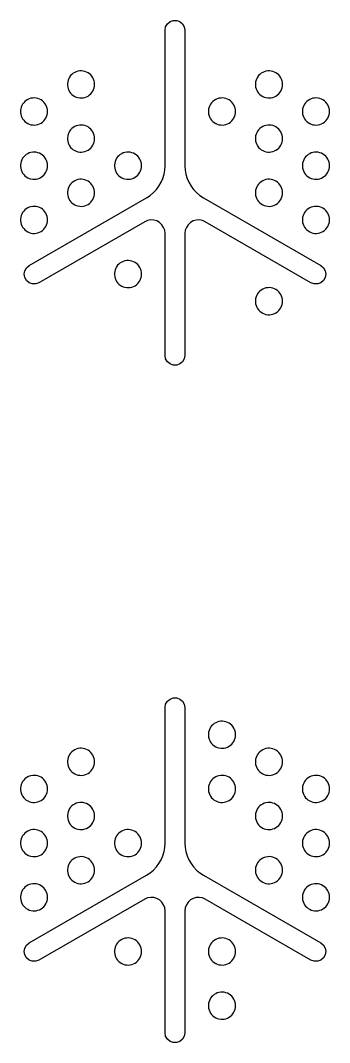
# Model space of a CAD drawing. Header units: metres. Extents: x 19 to 256, y 19 to 256.
# Drawn here: x 69.3 to 80.7, y 93.64 to 131.36 of the extents above; entities that cross this region are included whole.
import ezdxf

# ---------------------------------------------------------------- set-up
doc = ezdxf.new("R2010")
doc.units = ezdxf.units.M

msp = doc.modelspace()

# ---------------------------------------------------------------- linework, layer by layer
for points in [[(74.634, 131), (74.656, 131.125), (74.72, 131.235), (74.817, 131.317), (74.936, 131.36), (75.064, 131.36), (75.183, 131.317), (75.28, 131.235), (75.344, 131.125), (75.366, 131), (75.366, 126), (75.375, 125.841), (75.403, 125.685), (75.448, 125.533), (75.511, 125.387), (75.591, 125.249), (75.686, 125.122), (75.795, 125.006), (75.916, 124.904), (76.049, 124.817), (80.379, 122.317), (80.477, 122.235), (80.54, 122.125), (80.562, 122), (80.54, 121.875), (80.477, 121.765), (80.379, 121.683), (80.26, 121.64), (80.133, 121.64), (80.013, 121.683), (76.116, 123.933), (76.009, 123.979), (75.895, 123.999), (75.779, 123.992), (75.668, 123.959), (75.567, 123.901), (75.483, 123.821), (75.419, 123.724), (75.38, 123.615), (75.366, 123.5), (75.366, 119), (75.344, 118.875), (75.28, 118.765), (75.183, 118.683), (75.064, 118.64), (74.936, 118.64), (74.817, 118.683), (74.72, 118.765), (74.656, 118.875), (74.634, 119), (74.634, 123.5), (74.62, 123.615), (74.581, 123.724), (74.517, 123.821), (74.433, 123.901), (74.332, 123.959), (74.221, 123.992), (74.105, 123.999), (73.991, 123.979), (73.884, 123.933), (69.987, 121.683), (69.867, 121.64), (69.74, 121.64), (69.621, 121.683), (69.523, 121.765), (69.46, 121.875), (69.438, 122), (69.46, 122.125), (69.523, 122.235), (69.621, 122.317), (73.951, 124.817), (74.084, 124.904), (74.205, 125.006), (74.314, 125.122), (74.409, 125.249), (74.489, 125.387), (74.552, 125.533), (74.597, 125.685), (74.625, 125.841), (74.634, 126)], [(72.036, 129), (72.032, 129.064), (72.02, 129.127), (71.999, 129.188), (71.972, 129.245), (71.937, 129.299), (71.895, 129.348), (71.848, 129.391), (71.795, 129.428), (71.738, 129.457), (71.678, 129.479), (71.616, 129.494), (71.552, 129.5), (71.488, 129.498), (71.425, 129.487), (71.363, 129.469), (71.305, 129.443), (71.25, 129.41), (71.2, 129.37), (71.155, 129.324), (71.117, 129.273), (71.085, 129.217), (71.061, 129.158), (71.045, 129.096), (71.037, 129.032), (71.037, 128.968), (71.045, 128.904), (71.061, 128.842), (71.085, 128.783), (71.117, 128.727), (71.155, 128.676), (71.2, 128.63), (71.25, 128.59), (71.305, 128.557), (71.363, 128.531), (71.425, 128.513), (71.488, 128.502), (71.552, 128.5), (71.616, 128.506), (71.678, 128.521), (71.738, 128.543), (71.795, 128.572), (71.848, 128.609), (71.895, 128.652), (71.937, 128.701), (71.972, 128.755), (71.999, 128.812), (72.02, 128.873), (72.032, 128.936), (72.036, 129)], [(78.964, 129), (78.96, 129.064), (78.948, 129.127), (78.928, 129.188), (78.9, 129.245), (78.865, 129.299), (78.823, 129.348), (78.776, 129.391), (78.723, 129.428), (78.666, 129.457), (78.606, 129.479), (78.544, 129.494), (78.48, 129.5), (78.416, 129.498), (78.353, 129.487), (78.291, 129.469), (78.233, 129.443), (78.178, 129.41), (78.128, 129.37), (78.083, 129.324), (78.045, 129.273), (78.014, 129.217), (77.99, 129.158), (77.973, 129.096), (77.965, 129.032), (77.965, 128.968), (77.973, 128.904), (77.99, 128.842), (78.014, 128.783), (78.045, 128.727), (78.083, 128.676), (78.128, 128.63), (78.178, 128.59), (78.233, 128.557), (78.291, 128.531), (78.353, 128.513), (78.416, 128.502), (78.48, 128.5), (78.544, 128.506), (78.606, 128.521), (78.666, 128.543), (78.723, 128.572), (78.776, 128.609), (78.823, 128.652), (78.865, 128.701), (78.9, 128.755), (78.928, 128.812), (78.948, 128.873), (78.96, 128.936), (78.964, 129)], [(70.304, 128), (70.3, 128.064), (70.287, 128.127), (70.267, 128.188), (70.24, 128.245), (70.205, 128.299), (70.163, 128.348), (70.116, 128.391), (70.063, 128.428), (70.006, 128.457), (69.946, 128.479), (69.884, 128.494), (69.82, 128.5), (69.756, 128.498), (69.693, 128.487), (69.631, 128.469), (69.573, 128.443), (69.518, 128.41), (69.468, 128.37), (69.423, 128.324), (69.385, 128.273), (69.353, 128.217), (69.329, 128.158), (69.313, 128.096), (69.305, 128.032), (69.305, 127.968), (69.313, 127.904), (69.329, 127.842), (69.353, 127.783), (69.385, 127.727), (69.423, 127.676), (69.468, 127.63), (69.518, 127.59), (69.573, 127.557), (69.631, 127.531), (69.693, 127.513), (69.756, 127.502), (69.82, 127.5), (69.884, 127.506), (69.946, 127.521), (70.006, 127.543), (70.063, 127.572), (70.116, 127.609), (70.163, 127.652), (70.205, 127.701), (70.24, 127.755), (70.267, 127.812), (70.287, 127.873), (70.3, 127.936), (70.304, 128)], [(77.232, 128), (77.228, 128.064), (77.216, 128.127), (77.196, 128.188), (77.168, 128.245), (77.133, 128.299), (77.091, 128.348), (77.044, 128.391), (76.991, 128.428), (76.934, 128.457), (76.874, 128.479), (76.812, 128.494), (76.748, 128.5), (76.684, 128.498), (76.621, 128.487), (76.559, 128.469), (76.501, 128.443), (76.446, 128.41), (76.396, 128.37), (76.351, 128.324), (76.313, 128.273), (76.282, 128.217), (76.258, 128.158), (76.241, 128.096), (76.233, 128.032), (76.233, 127.968), (76.241, 127.904), (76.258, 127.842), (76.282, 127.783), (76.313, 127.727), (76.351, 127.676), (76.396, 127.63), (76.446, 127.59), (76.501, 127.557), (76.559, 127.531), (76.621, 127.513), (76.684, 127.502), (76.748, 127.5), (76.812, 127.506), (76.874, 127.521), (76.934, 127.543), (76.991, 127.572), (77.044, 127.609), (77.091, 127.652), (77.133, 127.701), (77.168, 127.755), (77.196, 127.812), (77.216, 127.873), (77.228, 127.936), (77.232, 128)], [(80.696, 128), (80.692, 128.064), (80.68, 128.127), (80.66, 128.188), (80.632, 128.245), (80.597, 128.299), (80.555, 128.348), (80.508, 128.391), (80.455, 128.428), (80.399, 128.457), (80.338, 128.479), (80.276, 128.494), (80.212, 128.5), (80.148, 128.498), (80.085, 128.487), (80.023, 128.469), (79.965, 128.443), (79.91, 128.41), (79.86, 128.37), (79.815, 128.324), (79.777, 128.273), (79.746, 128.217), (79.722, 128.158), (79.705, 128.096), (79.697, 128.032), (79.697, 127.968), (79.705, 127.904), (79.722, 127.842), (79.746, 127.783), (79.777, 127.727), (79.815, 127.676), (79.86, 127.63), (79.91, 127.59), (79.965, 127.557), (80.023, 127.531), (80.085, 127.513), (80.148, 127.502), (80.212, 127.5), (80.276, 127.506), (80.338, 127.521), (80.399, 127.543), (80.455, 127.572), (80.508, 127.609), (80.555, 127.652), (80.597, 127.701), (80.632, 127.755), (80.66, 127.812), (80.68, 127.873), (80.692, 127.936), (80.696, 128)], [(72.036, 127), (72.032, 127.064), (72.02, 127.127), (71.999, 127.188), (71.972, 127.245), (71.937, 127.299), (71.895, 127.348), (71.848, 127.391), (71.795, 127.428), (71.738, 127.457), (71.678, 127.479), (71.616, 127.494), (71.552, 127.5), (71.488, 127.498), (71.425, 127.487), (71.363, 127.469), (71.305, 127.443), (71.25, 127.41), (71.2, 127.37), (71.155, 127.324), (71.117, 127.273), (71.085, 127.217), (71.061, 127.158), (71.045, 127.096), (71.037, 127.032), (71.037, 126.968), (71.045, 126.904), (71.061, 126.842), (71.085, 126.783), (71.117, 126.727), (71.155, 126.676), (71.2, 126.63), (71.25, 126.59), (71.305, 126.557), (71.363, 126.531), (71.425, 126.513), (71.488, 126.502), (71.552, 126.5), (71.616, 126.506), (71.678, 126.521), (71.738, 126.543), (71.795, 126.572), (71.848, 126.609), (71.895, 126.652), (71.937, 126.701), (71.972, 126.755), (71.999, 126.812), (72.02, 126.873), (72.032, 126.936), (72.036, 127)], [(78.964, 127), (78.96, 127.064), (78.948, 127.127), (78.928, 127.188), (78.9, 127.245), (78.865, 127.299), (78.823, 127.348), (78.776, 127.391), (78.723, 127.428), (78.666, 127.457), (78.606, 127.479), (78.544, 127.494), (78.48, 127.5), (78.416, 127.498), (78.353, 127.487), (78.291, 127.469), (78.233, 127.443), (78.178, 127.41), (78.128, 127.37), (78.083, 127.324), (78.045, 127.273), (78.014, 127.217), (77.99, 127.158), (77.973, 127.096), (77.965, 127.032), (77.965, 126.968), (77.973, 126.904), (77.99, 126.842), (78.014, 126.783), (78.045, 126.727), (78.083, 126.676), (78.128, 126.63), (78.178, 126.59), (78.233, 126.557), (78.291, 126.531), (78.353, 126.513), (78.416, 126.502), (78.48, 126.5), (78.544, 126.506), (78.606, 126.521), (78.666, 126.543), (78.723, 126.572), (78.776, 126.609), (78.823, 126.652), (78.865, 126.701), (78.9, 126.755), (78.928, 126.812), (78.948, 126.873), (78.96, 126.936), (78.964, 127)], [(70.304, 126), (70.3, 126.064), (70.287, 126.127), (70.267, 126.188), (70.24, 126.245), (70.205, 126.299), (70.163, 126.348), (70.116, 126.391), (70.063, 126.428), (70.006, 126.457), (69.946, 126.479), (69.884, 126.494), (69.82, 126.5), (69.756, 126.498), (69.693, 126.487), (69.631, 126.469), (69.573, 126.443), (69.518, 126.41), (69.468, 126.37), (69.423, 126.324), (69.385, 126.273), (69.353, 126.217), (69.329, 126.158), (69.313, 126.096), (69.305, 126.032), (69.305, 125.968), (69.313, 125.904), (69.329, 125.842), (69.353, 125.783), (69.385, 125.727), (69.423, 125.676), (69.468, 125.63), (69.518, 125.59), (69.573, 125.557), (69.631, 125.531), (69.693, 125.513), (69.756, 125.502), (69.82, 125.5), (69.884, 125.506), (69.946, 125.521), (70.006, 125.543), (70.063, 125.572), (70.116, 125.609), (70.163, 125.652), (70.205, 125.701), (70.24, 125.755), (70.267, 125.812), (70.287, 125.873), (70.3, 125.936), (70.304, 126)], [(73.768, 126), (73.764, 126.064), (73.752, 126.127), (73.731, 126.188), (73.704, 126.245), (73.669, 126.299), (73.627, 126.348), (73.58, 126.391), (73.527, 126.428), (73.47, 126.457), (73.41, 126.479), (73.348, 126.494), (73.284, 126.5), (73.22, 126.498), (73.157, 126.487), (73.095, 126.469), (73.037, 126.443), (72.982, 126.41), (72.932, 126.37), (72.887, 126.324), (72.849, 126.273), (72.817, 126.217), (72.793, 126.158), (72.777, 126.096), (72.769, 126.032), (72.769, 125.968), (72.777, 125.904), (72.793, 125.842), (72.817, 125.783), (72.849, 125.727), (72.887, 125.676), (72.932, 125.63), (72.982, 125.59), (73.037, 125.557), (73.095, 125.531), (73.157, 125.513), (73.22, 125.502), (73.284, 125.5), (73.348, 125.506), (73.41, 125.521), (73.47, 125.543), (73.527, 125.572), (73.58, 125.609), (73.627, 125.652), (73.669, 125.701), (73.704, 125.755), (73.731, 125.812), (73.752, 125.873), (73.764, 125.936), (73.768, 126)], [(80.696, 126), (80.692, 126.064), (80.68, 126.127), (80.66, 126.188), (80.632, 126.245), (80.597, 126.299), (80.555, 126.348), (80.508, 126.391), (80.455, 126.428), (80.399, 126.457), (80.338, 126.479), (80.276, 126.494), (80.212, 126.5), (80.148, 126.498), (80.085, 126.487), (80.023, 126.469), (79.965, 126.443), (79.91, 126.41), (79.86, 126.37), (79.815, 126.324), (79.777, 126.273), (79.746, 126.217), (79.722, 126.158), (79.705, 126.096), (79.697, 126.032), (79.697, 125.968), (79.705, 125.904), (79.722, 125.842), (79.746, 125.783), (79.777, 125.727), (79.815, 125.676), (79.86, 125.63), (79.91, 125.59), (79.965, 125.557), (80.023, 125.531), (80.085, 125.513), (80.148, 125.502), (80.212, 125.5), (80.276, 125.506), (80.338, 125.521), (80.399, 125.543), (80.455, 125.572), (80.508, 125.609), (80.555, 125.652), (80.597, 125.701), (80.632, 125.755), (80.66, 125.812), (80.68, 125.873), (80.692, 125.936), (80.696, 126)], [(72.036, 125), (72.032, 125.064), (72.02, 125.127), (71.999, 125.188), (71.972, 125.245), (71.937, 125.299), (71.895, 125.348), (71.848, 125.391), (71.795, 125.428), (71.738, 125.457), (71.678, 125.479), (71.616, 125.494), (71.552, 125.5), (71.488, 125.498), (71.425, 125.487), (71.363, 125.469), (71.305, 125.443), (71.25, 125.41), (71.2, 125.37), (71.155, 125.324), (71.117, 125.273), (71.085, 125.217), (71.061, 125.158), (71.045, 125.096), (71.037, 125.032), (71.037, 124.968), (71.045, 124.904), (71.061, 124.842), (71.085, 124.783), (71.117, 124.727), (71.155, 124.676), (71.2, 124.63), (71.25, 124.59), (71.305, 124.557), (71.363, 124.531), (71.425, 124.513), (71.488, 124.502), (71.552, 124.5), (71.616, 124.506), (71.678, 124.521), (71.738, 124.543), (71.795, 124.572), (71.848, 124.609), (71.895, 124.652), (71.937, 124.701), (71.972, 124.755), (71.999, 124.812), (72.02, 124.873), (72.032, 124.936), (72.036, 125)], [(78.964, 125), (78.96, 125.064), (78.948, 125.127), (78.928, 125.188), (78.9, 125.245), (78.865, 125.299), (78.823, 125.348), (78.776, 125.391), (78.723, 125.428), (78.666, 125.457), (78.606, 125.479), (78.544, 125.494), (78.48, 125.5), (78.416, 125.498), (78.353, 125.487), (78.291, 125.469), (78.233, 125.443), (78.178, 125.41), (78.128, 125.37), (78.083, 125.324), (78.045, 125.273), (78.014, 125.217), (77.99, 125.158), (77.973, 125.096), (77.965, 125.032), (77.965, 124.968), (77.973, 124.904), (77.99, 124.842), (78.014, 124.783), (78.045, 124.727), (78.083, 124.676), (78.128, 124.63), (78.178, 124.59), (78.233, 124.557), (78.291, 124.531), (78.353, 124.513), (78.416, 124.502), (78.48, 124.5), (78.544, 124.506), (78.606, 124.521), (78.666, 124.543), (78.723, 124.572), (78.776, 124.609), (78.823, 124.652), (78.865, 124.701), (78.9, 124.755), (78.928, 124.812), (78.948, 124.873), (78.96, 124.936), (78.964, 125)], [(70.304, 124), (70.3, 124.064), (70.287, 124.127), (70.267, 124.188), (70.24, 124.245), (70.205, 124.299), (70.163, 124.348), (70.116, 124.391), (70.063, 124.428), (70.006, 124.457), (69.946, 124.479), (69.884, 124.494), (69.82, 124.5), (69.756, 124.498), (69.693, 124.487), (69.631, 124.469), (69.573, 124.443), (69.518, 124.41), (69.468, 124.37), (69.423, 124.324), (69.385, 124.273), (69.353, 124.217), (69.329, 124.158), (69.313, 124.096), (69.305, 124.032), (69.305, 123.968), (69.313, 123.904), (69.329, 123.842), (69.353, 123.783), (69.385, 123.727), (69.423, 123.676), (69.468, 123.63), (69.518, 123.59), (69.573, 123.557), (69.631, 123.531), (69.693, 123.513), (69.756, 123.502), (69.82, 123.5), (69.884, 123.506), (69.946, 123.521), (70.006, 123.543), (70.063, 123.572), (70.116, 123.609), (70.163, 123.652), (70.205, 123.701), (70.24, 123.755), (70.267, 123.812), (70.287, 123.873), (70.3, 123.936), (70.304, 124)], [(80.696, 124), (80.692, 124.064), (80.68, 124.127), (80.66, 124.188), (80.632, 124.245), (80.597, 124.299), (80.555, 124.348), (80.508, 124.391), (80.455, 124.428), (80.399, 124.457), (80.338, 124.479), (80.276, 124.494), (80.212, 124.5), (80.148, 124.498), (80.085, 124.487), (80.023, 124.469), (79.965, 124.443), (79.91, 124.41), (79.86, 124.37), (79.815, 124.324), (79.777, 124.273), (79.746, 124.217), (79.722, 124.158), (79.705, 124.096), (79.697, 124.032), (79.697, 123.968), (79.705, 123.904), (79.722, 123.842), (79.746, 123.783), (79.777, 123.727), (79.815, 123.676), (79.86, 123.63), (79.91, 123.59), (79.965, 123.557), (80.023, 123.531), (80.085, 123.513), (80.148, 123.502), (80.212, 123.5), (80.276, 123.506), (80.338, 123.521), (80.399, 123.543), (80.455, 123.572), (80.508, 123.609), (80.555, 123.652), (80.597, 123.701), (80.632, 123.755), (80.66, 123.812), (80.68, 123.873), (80.692, 123.936), (80.696, 124)], [(73.768, 122), (73.764, 122.064), (73.752, 122.127), (73.731, 122.188), (73.704, 122.245), (73.669, 122.299), (73.627, 122.348), (73.58, 122.391), (73.527, 122.428), (73.47, 122.457), (73.41, 122.479), (73.348, 122.494), (73.284, 122.5), (73.22, 122.498), (73.157, 122.487), (73.095, 122.469), (73.037, 122.443), (72.982, 122.41), (72.932, 122.37), (72.887, 122.324), (72.849, 122.273), (72.817, 122.217), (72.793, 122.158), (72.777, 122.096), (72.769, 122.032), (72.769, 121.968), (72.777, 121.904), (72.793, 121.842), (72.817, 121.783), (72.849, 121.727), (72.887, 121.676), (72.932, 121.63), (72.982, 121.59), (73.037, 121.557), (73.095, 121.531), (73.157, 121.513), (73.22, 121.502), (73.284, 121.5), (73.348, 121.506), (73.41, 121.521), (73.47, 121.543), (73.527, 121.572), (73.58, 121.609), (73.627, 121.652), (73.669, 121.701), (73.704, 121.755), (73.731, 121.812), (73.752, 121.873), (73.764, 121.936), (73.768, 122)], [(78.964, 121), (78.96, 121.064), (78.948, 121.127), (78.928, 121.188), (78.9, 121.245), (78.865, 121.299), (78.823, 121.348), (78.776, 121.391), (78.723, 121.428), (78.666, 121.457), (78.606, 121.479), (78.544, 121.494), (78.48, 121.5), (78.416, 121.498), (78.353, 121.487), (78.291, 121.469), (78.233, 121.443), (78.178, 121.41), (78.128, 121.37), (78.083, 121.324), (78.045, 121.273), (78.014, 121.217), (77.99, 121.158), (77.973, 121.096), (77.965, 121.032), (77.965, 120.968), (77.973, 120.904), (77.99, 120.842), (78.014, 120.783), (78.045, 120.727), (78.083, 120.676), (78.128, 120.63), (78.178, 120.59), (78.233, 120.557), (78.291, 120.531), (78.353, 120.513), (78.416, 120.502), (78.48, 120.5), (78.544, 120.506), (78.606, 120.521), (78.666, 120.543), (78.723, 120.572), (78.776, 120.609), (78.823, 120.652), (78.865, 120.701), (78.9, 120.755), (78.928, 120.812), (78.948, 120.873), (78.96, 120.936), (78.964, 121)], [(74.634, 106), (74.656, 106.125), (74.72, 106.235), (74.817, 106.317), (74.936, 106.36), (75.064, 106.36), (75.183, 106.317), (75.28, 106.235), (75.344, 106.125), (75.366, 106), (75.366, 101), (75.375, 100.841), (75.403, 100.685), (75.448, 100.533), (75.511, 100.387), (75.591, 100.249), (75.686, 100.122), (75.795, 100.006), (75.916, 99.904), (76.049, 99.817), (80.379, 97.317), (80.477, 97.235), (80.54, 97.125), (80.562, 97), (80.54, 96.875), (80.477, 96.765), (80.379, 96.683), (80.26, 96.64), (80.133, 96.64), (80.013, 96.683), (76.116, 98.933), (76.009, 98.979), (75.895, 98.999), (75.779, 98.992), (75.668, 98.959), (75.567, 98.901), (75.483, 98.821), (75.419, 98.724), (75.38, 98.615), (75.366, 98.5), (75.366, 94), (75.344, 93.875), (75.28, 93.765), (75.183, 93.683), (75.064, 93.64), (74.936, 93.64), (74.817, 93.683), (74.72, 93.765), (74.656, 93.875), (74.634, 94), (74.634, 98.5), (74.62, 98.615), (74.581, 98.724), (74.517, 98.821), (74.433, 98.901), (74.332, 98.959), (74.221, 98.992), (74.105, 98.999), (73.991, 98.979), (73.884, 98.933), (69.987, 96.683), (69.867, 96.64), (69.74, 96.64), (69.621, 96.683), (69.523, 96.765), (69.46, 96.875), (69.438, 97), (69.46, 97.125), (69.523, 97.235), (69.621, 97.317), (73.951, 99.817), (74.084, 99.904), (74.205, 100.006), (74.314, 100.122), (74.409, 100.249), (74.489, 100.387), (74.552, 100.533), (74.597, 100.685), (74.625, 100.841), (74.634, 101)], [(77.232, 105), (77.228, 105.064), (77.216, 105.127), (77.196, 105.188), (77.168, 105.245), (77.133, 105.299), (77.091, 105.348), (77.044, 105.391), (76.991, 105.428), (76.934, 105.457), (76.874, 105.479), (76.812, 105.494), (76.748, 105.5), (76.684, 105.498), (76.621, 105.487), (76.559, 105.469), (76.501, 105.443), (76.446, 105.41), (76.396, 105.37), (76.351, 105.324), (76.313, 105.273), (76.282, 105.217), (76.258, 105.158), (76.241, 105.096), (76.233, 105.032), (76.233, 104.968), (76.241, 104.904), (76.258, 104.842), (76.282, 104.783), (76.313, 104.727), (76.351, 104.676), (76.396, 104.63), (76.446, 104.59), (76.501, 104.557), (76.559, 104.531), (76.621, 104.513), (76.684, 104.502), (76.748, 104.5), (76.812, 104.506), (76.874, 104.521), (76.934, 104.543), (76.991, 104.572), (77.044, 104.609), (77.091, 104.652), (77.133, 104.701), (77.168, 104.755), (77.196, 104.812), (77.216, 104.873), (77.228, 104.936), (77.232, 105)], [(72.036, 104), (72.032, 104.064), (72.02, 104.127), (71.999, 104.188), (71.972, 104.245), (71.937, 104.299), (71.895, 104.348), (71.848, 104.391), (71.795, 104.428), (71.738, 104.457), (71.678, 104.479), (71.616, 104.494), (71.552, 104.5), (71.488, 104.498), (71.425, 104.487), (71.363, 104.469), (71.305, 104.443), (71.25, 104.41), (71.2, 104.37), (71.155, 104.324), (71.117, 104.273), (71.085, 104.217), (71.061, 104.158), (71.045, 104.096), (71.037, 104.032), (71.037, 103.968), (71.045, 103.904), (71.061, 103.842), (71.085, 103.783), (71.117, 103.727), (71.155, 103.676), (71.2, 103.63), (71.25, 103.59), (71.305, 103.557), (71.363, 103.531), (71.425, 103.513), (71.488, 103.502), (71.552, 103.5), (71.616, 103.506), (71.678, 103.521), (71.738, 103.543), (71.795, 103.572), (71.848, 103.609), (71.895, 103.652), (71.937, 103.701), (71.972, 103.755), (71.999, 103.812), (72.02, 103.873), (72.032, 103.936), (72.036, 104)], [(78.964, 104), (78.96, 104.064), (78.948, 104.127), (78.928, 104.188), (78.9, 104.245), (78.865, 104.299), (78.823, 104.348), (78.776, 104.391), (78.723, 104.428), (78.666, 104.457), (78.606, 104.479), (78.544, 104.494), (78.48, 104.5), (78.416, 104.498), (78.353, 104.487), (78.291, 104.469), (78.233, 104.443), (78.178, 104.41), (78.128, 104.37), (78.083, 104.324), (78.045, 104.273), (78.014, 104.217), (77.99, 104.158), (77.973, 104.096), (77.965, 104.032), (77.965, 103.968), (77.973, 103.904), (77.99, 103.842), (78.014, 103.783), (78.045, 103.727), (78.083, 103.676), (78.128, 103.63), (78.178, 103.59), (78.233, 103.557), (78.291, 103.531), (78.353, 103.513), (78.416, 103.502), (78.48, 103.5), (78.544, 103.506), (78.606, 103.521), (78.666, 103.543), (78.723, 103.572), (78.776, 103.609), (78.823, 103.652), (78.865, 103.701), (78.9, 103.755), (78.928, 103.812), (78.948, 103.873), (78.96, 103.936), (78.964, 104)], [(70.304, 103), (70.3, 103.064), (70.287, 103.127), (70.267, 103.188), (70.24, 103.245), (70.205, 103.299), (70.163, 103.348), (70.116, 103.391), (70.063, 103.428), (70.006, 103.457), (69.946, 103.479), (69.884, 103.494), (69.82, 103.5), (69.756, 103.498), (69.693, 103.487), (69.631, 103.469), (69.573, 103.443), (69.518, 103.41), (69.468, 103.37), (69.423, 103.324), (69.385, 103.273), (69.353, 103.217), (69.329, 103.158), (69.313, 103.096), (69.305, 103.032), (69.305, 102.968), (69.313, 102.904), (69.329, 102.842), (69.353, 102.783), (69.385, 102.727), (69.423, 102.676), (69.468, 102.63), (69.518, 102.59), (69.573, 102.557), (69.631, 102.531), (69.693, 102.513), (69.756, 102.502), (69.82, 102.5), (69.884, 102.506), (69.946, 102.521), (70.006, 102.543), (70.063, 102.572), (70.116, 102.609), (70.163, 102.652), (70.205, 102.701), (70.24, 102.755), (70.267, 102.812), (70.287, 102.873), (70.3, 102.936), (70.304, 103)], [(77.232, 103), (77.228, 103.064), (77.216, 103.127), (77.196, 103.188), (77.168, 103.245), (77.133, 103.299), (77.091, 103.348), (77.044, 103.391), (76.991, 103.428), (76.934, 103.457), (76.874, 103.479), (76.812, 103.494), (76.748, 103.5), (76.684, 103.498), (76.621, 103.487), (76.559, 103.469), (76.501, 103.443), (76.446, 103.41), (76.396, 103.37), (76.351, 103.324), (76.313, 103.273), (76.282, 103.217), (76.258, 103.158), (76.241, 103.096), (76.233, 103.032), (76.233, 102.968), (76.241, 102.904), (76.258, 102.842), (76.282, 102.783), (76.313, 102.727), (76.351, 102.676), (76.396, 102.63), (76.446, 102.59), (76.501, 102.557), (76.559, 102.531), (76.621, 102.513), (76.684, 102.502), (76.748, 102.5), (76.812, 102.506), (76.874, 102.521), (76.934, 102.543), (76.991, 102.572), (77.044, 102.609), (77.091, 102.652), (77.133, 102.701), (77.168, 102.755), (77.196, 102.812), (77.216, 102.873), (77.228, 102.936), (77.232, 103)], [(80.696, 103), (80.692, 103.064), (80.68, 103.127), (80.66, 103.188), (80.632, 103.245), (80.597, 103.299), (80.555, 103.348), (80.508, 103.391), (80.455, 103.428), (80.399, 103.457), (80.338, 103.479), (80.276, 103.494), (80.212, 103.5), (80.148, 103.498), (80.085, 103.487), (80.023, 103.469), (79.965, 103.443), (79.91, 103.41), (79.86, 103.37), (79.815, 103.324), (79.777, 103.273), (79.746, 103.217), (79.722, 103.158), (79.705, 103.096), (79.697, 103.032), (79.697, 102.968), (79.705, 102.904), (79.722, 102.842), (79.746, 102.783), (79.777, 102.727), (79.815, 102.676), (79.86, 102.63), (79.91, 102.59), (79.965, 102.557), (80.023, 102.531), (80.085, 102.513), (80.148, 102.502), (80.212, 102.5), (80.276, 102.506), (80.338, 102.521), (80.399, 102.543), (80.455, 102.572), (80.508, 102.609), (80.555, 102.652), (80.597, 102.701), (80.632, 102.755), (80.66, 102.812), (80.68, 102.873), (80.692, 102.936), (80.696, 103)], [(72.036, 102), (72.032, 102.064), (72.02, 102.127), (71.999, 102.188), (71.972, 102.245), (71.937, 102.299), (71.895, 102.348), (71.848, 102.391), (71.795, 102.428), (71.738, 102.457), (71.678, 102.479), (71.616, 102.494), (71.552, 102.5), (71.488, 102.498), (71.425, 102.487), (71.363, 102.469), (71.305, 102.443), (71.25, 102.41), (71.2, 102.37), (71.155, 102.324), (71.117, 102.273), (71.085, 102.217), (71.061, 102.158), (71.045, 102.096), (71.037, 102.032), (71.037, 101.968), (71.045, 101.904), (71.061, 101.842), (71.085, 101.783), (71.117, 101.727), (71.155, 101.676), (71.2, 101.63), (71.25, 101.59), (71.305, 101.557), (71.363, 101.531), (71.425, 101.513), (71.488, 101.502), (71.552, 101.5), (71.616, 101.506), (71.678, 101.521), (71.738, 101.543), (71.795, 101.572), (71.848, 101.609), (71.895, 101.652), (71.937, 101.701), (71.972, 101.755), (71.999, 101.812), (72.02, 101.873), (72.032, 101.936), (72.036, 102)], [(78.964, 102), (78.96, 102.064), (78.948, 102.127), (78.928, 102.188), (78.9, 102.245), (78.865, 102.299), (78.823, 102.348), (78.776, 102.391), (78.723, 102.428), (78.666, 102.457), (78.606, 102.479), (78.544, 102.494), (78.48, 102.5), (78.416, 102.498), (78.353, 102.487), (78.291, 102.469), (78.233, 102.443), (78.178, 102.41), (78.128, 102.37), (78.083, 102.324), (78.045, 102.273), (78.014, 102.217), (77.99, 102.158), (77.973, 102.096), (77.965, 102.032), (77.965, 101.968), (77.973, 101.904), (77.99, 101.842), (78.014, 101.783), (78.045, 101.727), (78.083, 101.676), (78.128, 101.63), (78.178, 101.59), (78.233, 101.557), (78.291, 101.531), (78.353, 101.513), (78.416, 101.502), (78.48, 101.5), (78.544, 101.506), (78.606, 101.521), (78.666, 101.543), (78.723, 101.572), (78.776, 101.609), (78.823, 101.652), (78.865, 101.701), (78.9, 101.755), (78.928, 101.812), (78.948, 101.873), (78.96, 101.936), (78.964, 102)], [(70.304, 101), (70.3, 101.064), (70.287, 101.127), (70.267, 101.188), (70.24, 101.245), (70.205, 101.299), (70.163, 101.348), (70.116, 101.391), (70.063, 101.428), (70.006, 101.457), (69.946, 101.479), (69.884, 101.494), (69.82, 101.5), (69.756, 101.498), (69.693, 101.487), (69.631, 101.469), (69.573, 101.443), (69.518, 101.41), (69.468, 101.37), (69.423, 101.324), (69.385, 101.273), (69.353, 101.217), (69.329, 101.158), (69.313, 101.096), (69.305, 101.032), (69.305, 100.968), (69.313, 100.904), (69.329, 100.842), (69.353, 100.783), (69.385, 100.727), (69.423, 100.676), (69.468, 100.63), (69.518, 100.59), (69.573, 100.557), (69.631, 100.531), (69.693, 100.513), (69.756, 100.502), (69.82, 100.5), (69.884, 100.506), (69.946, 100.521), (70.006, 100.543), (70.063, 100.572), (70.116, 100.609), (70.163, 100.652), (70.205, 100.701), (70.24, 100.755), (70.267, 100.812), (70.287, 100.873), (70.3, 100.936), (70.304, 101)], [(73.768, 101), (73.764, 101.064), (73.752, 101.127), (73.731, 101.188), (73.704, 101.245), (73.669, 101.299), (73.627, 101.348), (73.58, 101.391), (73.527, 101.428), (73.47, 101.457), (73.41, 101.479), (73.348, 101.494), (73.284, 101.5), (73.22, 101.498), (73.157, 101.487), (73.095, 101.469), (73.037, 101.443), (72.982, 101.41), (72.932, 101.37), (72.887, 101.324), (72.849, 101.273), (72.817, 101.217), (72.793, 101.158), (72.777, 101.096), (72.769, 101.032), (72.769, 100.968), (72.777, 100.904), (72.793, 100.842), (72.817, 100.783), (72.849, 100.727), (72.887, 100.676), (72.932, 100.63), (72.982, 100.59), (73.037, 100.557), (73.095, 100.531), (73.157, 100.513), (73.22, 100.502), (73.284, 100.5), (73.348, 100.506), (73.41, 100.521), (73.47, 100.543), (73.527, 100.572), (73.58, 100.609), (73.627, 100.652), (73.669, 100.701), (73.704, 100.755), (73.731, 100.812), (73.752, 100.873), (73.764, 100.936), (73.768, 101)], [(80.696, 101), (80.692, 101.064), (80.68, 101.127), (80.66, 101.188), (80.632, 101.245), (80.597, 101.299), (80.555, 101.348), (80.508, 101.391), (80.455, 101.428), (80.399, 101.457), (80.338, 101.479), (80.276, 101.494), (80.212, 101.5), (80.148, 101.498), (80.085, 101.487), (80.023, 101.469), (79.965, 101.443), (79.91, 101.41), (79.86, 101.37), (79.815, 101.324), (79.777, 101.273), (79.746, 101.217), (79.722, 101.158), (79.705, 101.096), (79.697, 101.032), (79.697, 100.968), (79.705, 100.904), (79.722, 100.842), (79.746, 100.783), (79.777, 100.727), (79.815, 100.676), (79.86, 100.63), (79.91, 100.59), (79.965, 100.557), (80.023, 100.531), (80.085, 100.513), (80.148, 100.502), (80.212, 100.5), (80.276, 100.506), (80.338, 100.521), (80.399, 100.543), (80.455, 100.572), (80.508, 100.609), (80.555, 100.652), (80.597, 100.701), (80.632, 100.755), (80.66, 100.812), (80.68, 100.873), (80.692, 100.936), (80.696, 101)], [(72.036, 100), (72.032, 100.064), (72.02, 100.127), (71.999, 100.188), (71.972, 100.245), (71.937, 100.299), (71.895, 100.348), (71.848, 100.391), (71.795, 100.428), (71.738, 100.457), (71.678, 100.479), (71.616, 100.494), (71.552, 100.5), (71.488, 100.498), (71.425, 100.487), (71.363, 100.469), (71.305, 100.443), (71.25, 100.41), (71.2, 100.37), (71.155, 100.324), (71.117, 100.273), (71.085, 100.217), (71.061, 100.158), (71.045, 100.096), (71.037, 100.032), (71.037, 99.968), (71.045, 99.904), (71.061, 99.842), (71.085, 99.783), (71.117, 99.727), (71.155, 99.676), (71.2, 99.63), (71.25, 99.59), (71.305, 99.557), (71.363, 99.531), (71.425, 99.513), (71.488, 99.502), (71.552, 99.5), (71.616, 99.506), (71.678, 99.521), (71.738, 99.543), (71.795, 99.572), (71.848, 99.609), (71.895, 99.652), (71.937, 99.701), (71.972, 99.755), (71.999, 99.812), (72.02, 99.873), (72.032, 99.936), (72.036, 100)], [(78.964, 100), (78.96, 100.064), (78.948, 100.127), (78.928, 100.188), (78.9, 100.245), (78.865, 100.299), (78.823, 100.348), (78.776, 100.391), (78.723, 100.428), (78.666, 100.457), (78.606, 100.479), (78.544, 100.494), (78.48, 100.5), (78.416, 100.498), (78.353, 100.487), (78.291, 100.469), (78.233, 100.443), (78.178, 100.41), (78.128, 100.37), (78.083, 100.324), (78.045, 100.273), (78.014, 100.217), (77.99, 100.158), (77.973, 100.096), (77.965, 100.032), (77.965, 99.968), (77.973, 99.904), (77.99, 99.842), (78.014, 99.783), (78.045, 99.727), (78.083, 99.676), (78.128, 99.63), (78.178, 99.59), (78.233, 99.557), (78.291, 99.531), (78.353, 99.513), (78.416, 99.502), (78.48, 99.5), (78.544, 99.506), (78.606, 99.521), (78.666, 99.543), (78.723, 99.572), (78.776, 99.609), (78.823, 99.652), (78.865, 99.701), (78.9, 99.755), (78.928, 99.812), (78.948, 99.873), (78.96, 99.936), (78.964, 100)], [(70.304, 99), (70.3, 99.064), (70.287, 99.127), (70.267, 99.188), (70.24, 99.245), (70.205, 99.299), (70.163, 99.348), (70.116, 99.391), (70.063, 99.428), (70.006, 99.457), (69.946, 99.479), (69.884, 99.494), (69.82, 99.5), (69.756, 99.498), (69.693, 99.487), (69.631, 99.469), (69.573, 99.443), (69.518, 99.41), (69.468, 99.37), (69.423, 99.324), (69.385, 99.273), (69.353, 99.217), (69.329, 99.158), (69.313, 99.096), (69.305, 99.032), (69.305, 98.968), (69.313, 98.904), (69.329, 98.842), (69.353, 98.783), (69.385, 98.727), (69.423, 98.676), (69.468, 98.63), (69.518, 98.59), (69.573, 98.557), (69.631, 98.531), (69.693, 98.513), (69.756, 98.502), (69.82, 98.5), (69.884, 98.506), (69.946, 98.521), (70.006, 98.543), (70.063, 98.572), (70.116, 98.609), (70.163, 98.652), (70.205, 98.701), (70.24, 98.755), (70.267, 98.812), (70.287, 98.873), (70.3, 98.936), (70.304, 99)], [(80.696, 99), (80.692, 99.064), (80.68, 99.127), (80.66, 99.188), (80.632, 99.245), (80.597, 99.299), (80.555, 99.348), (80.508, 99.391), (80.455, 99.428), (80.399, 99.457), (80.338, 99.479), (80.276, 99.494), (80.212, 99.5), (80.148, 99.498), (80.085, 99.487), (80.023, 99.469), (79.965, 99.443), (79.91, 99.41), (79.86, 99.37), (79.815, 99.324), (79.777, 99.273), (79.746, 99.217), (79.722, 99.158), (79.705, 99.096), (79.697, 99.032), (79.697, 98.968), (79.705, 98.904), (79.722, 98.842), (79.746, 98.783), (79.777, 98.727), (79.815, 98.676), (79.86, 98.63), (79.91, 98.59), (79.965, 98.557), (80.023, 98.531), (80.085, 98.513), (80.148, 98.502), (80.212, 98.5), (80.276, 98.506), (80.338, 98.521), (80.399, 98.543), (80.455, 98.572), (80.508, 98.609), (80.555, 98.652), (80.597, 98.701), (80.632, 98.755), (80.66, 98.812), (80.68, 98.873), (80.692, 98.936), (80.696, 99)], [(73.768, 97), (73.764, 97.064), (73.752, 97.127), (73.731, 97.188), (73.704, 97.245), (73.669, 97.299), (73.627, 97.348), (73.58, 97.391), (73.527, 97.428), (73.47, 97.457), (73.41, 97.479), (73.348, 97.494), (73.284, 97.5), (73.22, 97.498), (73.157, 97.487), (73.095, 97.469), (73.037, 97.443), (72.982, 97.41), (72.932, 97.37), (72.887, 97.324), (72.849, 97.273), (72.817, 97.217), (72.793, 97.158), (72.777, 97.096), (72.769, 97.032), (72.769, 96.968), (72.777, 96.904), (72.793, 96.842), (72.817, 96.783), (72.849, 96.727), (72.887, 96.676), (72.932, 96.63), (72.982, 96.59), (73.037, 96.557), (73.095, 96.531), (73.157, 96.513), (73.22, 96.502), (73.284, 96.5), (73.348, 96.506), (73.41, 96.521), (73.47, 96.543), (73.527, 96.572), (73.58, 96.609), (73.627, 96.652), (73.669, 96.701), (73.704, 96.755), (73.731, 96.812), (73.752, 96.873), (73.764, 96.936), (73.768, 97)], [(77.232, 97), (77.228, 97.064), (77.216, 97.127), (77.196, 97.188), (77.168, 97.245), (77.133, 97.299), (77.091, 97.348), (77.044, 97.391), (76.991, 97.428), (76.934, 97.457), (76.874, 97.479), (76.812, 97.494), (76.748, 97.5), (76.684, 97.498), (76.621, 97.487), (76.559, 97.469), (76.501, 97.443), (76.446, 97.41), (76.396, 97.37), (76.351, 97.324), (76.313, 97.273), (76.282, 97.217), (76.258, 97.158), (76.241, 97.096), (76.233, 97.032), (76.233, 96.968), (76.241, 96.904), (76.258, 96.842), (76.282, 96.783), (76.313, 96.727), (76.351, 96.676), (76.396, 96.63), (76.446, 96.59), (76.501, 96.557), (76.559, 96.531), (76.621, 96.513), (76.684, 96.502), (76.748, 96.5), (76.812, 96.506), (76.874, 96.521), (76.934, 96.543), (76.991, 96.572), (77.044, 96.609), (77.091, 96.652), (77.133, 96.701), (77.168, 96.755), (77.196, 96.812), (77.216, 96.873), (77.228, 96.936), (77.232, 97)], [(77.232, 95), (77.228, 95.064), (77.216, 95.127), (77.196, 95.188), (77.168, 95.245), (77.133, 95.299), (77.091, 95.348), (77.044, 95.391), (76.991, 95.428), (76.934, 95.457), (76.874, 95.479), (76.812, 95.494), (76.748, 95.5), (76.684, 95.498), (76.621, 95.487), (76.559, 95.469), (76.501, 95.443), (76.446, 95.41), (76.396, 95.37), (76.351, 95.324), (76.313, 95.273), (76.282, 95.217), (76.258, 95.158), (76.241, 95.096), (76.233, 95.032), (76.233, 94.968), (76.241, 94.904), (76.258, 94.842), (76.282, 94.783), (76.313, 94.727), (76.351, 94.676), (76.396, 94.63), (76.446, 94.59), (76.501, 94.557), (76.559, 94.531), (76.621, 94.513), (76.684, 94.502), (76.748, 94.5), (76.812, 94.506), (76.874, 94.521), (76.934, 94.543), (76.991, 94.572), (77.044, 94.609), (77.091, 94.652), (77.133, 94.701), (77.168, 94.755), (77.196, 94.812), (77.216, 94.873), (77.228, 94.936), (77.232, 95)]]:
    msp.add_lwpolyline(points, close=True)

doc.saveas('drawing.dxf')
